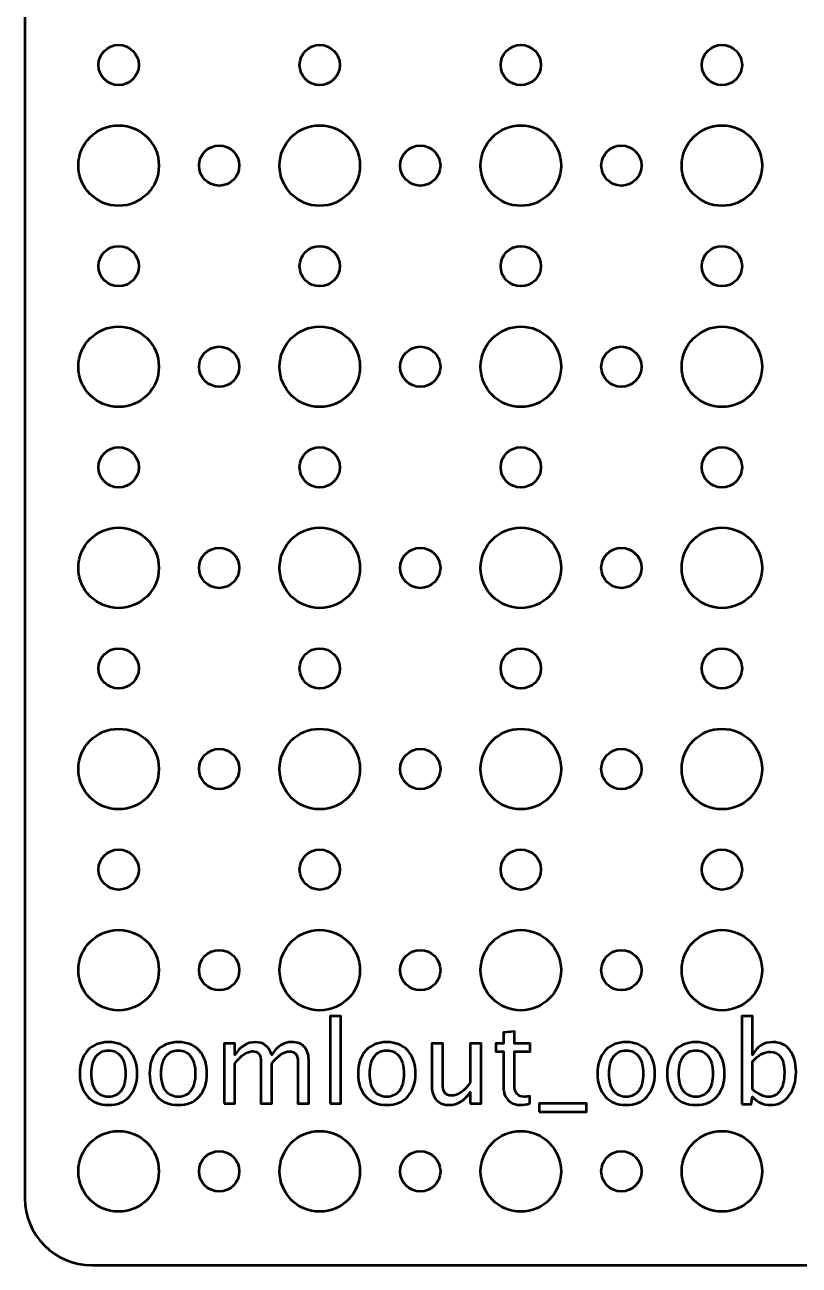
# Model space of a CAD drawing. Header units: centimetres. Extents: x -57 to 52, y -52 to 59.
# Drawn here: x -48.7 to -42.92, y -11.2 to -1.95 of the extents above; entities that cross this region are included whole.
import ezdxf

# ---------------------------------------------------------------- set-up
doc = ezdxf.new("R2010")
doc.units = ezdxf.units.CM
doc.header["$MEASUREMENT"] = 0
doc.layers.add('Layer 1', color=7, linetype='Continuous')

msp = doc.modelspace()

# ---------------------------------------------------------------- linework, layer by layer
at = {"layer": 'Layer 1', "lineweight": 53}
for centre, major_axis in [((-48, -2.25), (0, 0.15)), ((-46.5, -2.25), (0, 0.15)), ((-45, -2.25), (0, 0.15)), ((-43.5, -2.25), (0, 0.15)), ((-47.99999, -3.00001), (0, 0.30001)), ((-46.49999, -3.00001), (0, 0.30001)), ((-44.99999, -3.00001), (0, 0.30001)), ((-43.49999, -3.00001), (0, 0.30001)), ((-47.25, -3), (0, 0.15)), ((-45.75, -3), (0, 0.15)), ((-44.25, -3), (0, 0.15)), ((-48, -3.75), (0, 0.15)), ((-46.5, -3.75), (0, 0.15)), ((-45, -3.75), (0, 0.15)), ((-43.5, -3.75), (0, 0.15)), ((-47.99999, -4.50001), (0, 0.30001)), ((-46.49999, -4.50001), (0, 0.30001)), ((-44.99999, -4.50001), (0, 0.30001)), ((-43.49999, -4.50001), (0, 0.30001)), ((-47.25, -4.5), (0, 0.15)), ((-45.75, -4.5), (0, 0.15)), ((-44.25, -4.5), (0, 0.15)), ((-48, -5.25), (0, 0.15)), ((-46.5, -5.25), (0, 0.15)), ((-45, -5.25), (0, 0.15)), ((-43.5, -5.25), (0, 0.15)), ((-47.99999, -6.00001), (0, 0.30001)), ((-46.49999, -6.00001), (0, 0.30001)), ((-44.99999, -6.00001), (0, 0.30001)), ((-43.49999, -6.00001), (0, 0.30001)), ((-47.25, -6), (0, 0.15)), ((-45.75, -6), (0, 0.15)), ((-44.25, -6), (0, 0.15)), ((-48, -6.75), (0, 0.15)), ((-46.5, -6.75), (0, 0.15)), ((-45, -6.75), (0, 0.15)), ((-43.5, -6.75), (0, 0.15)), ((-47.99999, -7.50001), (0, 0.30001)), ((-46.49999, -7.50001), (0, 0.30001)), ((-44.99999, -7.50001), (0, 0.30001)), ((-43.49999, -7.50001), (0, 0.30001)), ((-47.25, -7.5), (0, 0.15)), ((-45.75, -7.5), (0, 0.15)), ((-44.25, -7.5), (0, 0.15)), ((-48, -8.25), (0, 0.15)), ((-46.5, -8.25), (0, 0.15)), ((-45, -8.25), (0, 0.15)), ((-43.5, -8.25), (0, 0.15)), ((-47.99999, -9.00001), (0, 0.30001)), ((-46.49999, -9.00001), (0, 0.30001)), ((-44.99999, -9.00001), (0, 0.30001)), ((-43.49999, -9.00001), (0, 0.30001)), ((-47.25, -9), (0, 0.15)), ((-45.75, -9), (0, 0.15)), ((-44.25, -9), (0, 0.15)), ((-47.99999, -10.50001), (0, 0.30001)), ((-46.49999, -10.50001), (0, 0.30001)), ((-44.99999, -10.50001), (0, 0.30001)), ((-43.49999, -10.50001), (0, 0.30001)), ((-47.25, -10.5), (0, 0.15)), ((-45.75, -10.5), (0, 0.15)), ((-44.25, -10.5), (0, 0.15))]:
    msp.add_ellipse(centre, major_axis=major_axis, ratio=1, dxfattribs=at)
msp.add_open_spline([(-48.7, -10.7), (-48.7, -10.7), (-48.7, 6.2), (-48.7, 6.2), (-48.7, 6.2), (-48.7, 6.47614), (-48.47614, 6.7), (-48.2, 6.7), (-48.2, 6.7), (-48.2, 6.7), (51.2, 6.7), (51.2, 6.7), (51.2, 6.7), (51.47614, 6.7), (51.7, 6.47614), (51.7, 6.2), (51.7, 6.2), (51.7, 6.2), (51.7, -10.7), (51.7, -10.7), (51.7, -10.7), (51.7, -10.97614), (51.47614, -11.2), (51.2, -11.2), (51.2, -11.2), (51.2, -11.2), (-48.2, -11.2), (-48.2, -11.2), (-48.2, -11.2), (-48.47614, -11.2), (-48.7, -10.97614), (-48.7, -10.7)], degree=3, knots=[0, 0, 0, 0, 0.1111111, 0.1111111, 0.1111111, 0.1111111, 0.2222222, 0.2222222, 0.2222222, 0.2222222, 0.3333333, 0.3333333, 0.3333333, 0.3333333, 0.4444444, 0.4444444, 0.4444444, 0.4444444, 0.5555556, 0.5555556, 0.5555556, 0.5555556, 0.6666667, 0.6666667, 0.6666667, 0.6666667, 0.7777778, 0.7777778, 0.7777778, 0.7777778, 1, 1, 1, 1], dxfattribs=at)
at = {"layer": 'Layer 1', "color": 5, "lineweight": 53}
for points, knots in [([(-46.42327, -9.99511), (-46.42327, -9.99511), (-46.42327, -9.34233), (-46.42327, -9.34233), (-46.42327, -9.34233), (-46.42327, -9.34233), (-46.34199, -9.34233), (-46.34199, -9.34233), (-46.34199, -9.34233), (-46.34199, -9.34233), (-46.34199, -9.99511), (-46.34199, -9.99511), (-46.34199, -9.99511), (-46.34199, -9.99511), (-46.42327, -9.99511), (-46.42327, -9.99511)], [0, 0, 0, 0, 0.2, 0.2, 0.2, 0.2, 0.4, 0.4, 0.4, 0.4, 0.6, 0.6, 0.6, 0.6, 1, 1, 1, 1]), ([(-43.35267, -10.00019), (-43.35267, -10.00019), (-43.35267, -9.34233), (-43.35267, -9.34233), (-43.35267, -9.34233), (-43.35267, -9.34233), (-43.27139, -9.34233), (-43.27139, -9.34233), (-43.27139, -9.34233), (-43.27139, -9.34233), (-43.27139, -9.63118), (-43.27139, -9.63118), (-43.27139, -9.63118), (-43.23809, -9.56839), (-43.18799, -9.53706), (-43.12125, -9.53706), (-43.12125, -9.53706), (-43.0672, -9.53706), (-43.02473, -9.55668), (-42.99368, -9.59605), (-42.99368, -9.59605), (-42.96264, -9.63542), (-42.94711, -9.68918), (-42.94711, -9.75734), (-42.94711, -9.75734), (-42.94711, -9.83156), (-42.96475, -9.89153), (-42.99989, -9.93697), (-42.99989, -9.93697), (-43.03503, -9.98255), (-43.08131, -10.00527), (-43.1386, -10.00527), (-43.1386, -10.00527), (-43.1918, -10.00527), (-43.23611, -9.98495), (-43.27139, -9.94417), (-43.27139, -9.94417), (-43.27139, -9.94417), (-43.28127, -10.00019), (-43.28127, -10.00019), (-43.28127, -10.00019), (-43.28127, -10.00019), (-43.35267, -10.00019), (-43.35267, -10.00019)], [0, 0, 0, 0, 0.0833333, 0.0833333, 0.0833333, 0.0833333, 0.1666667, 0.1666667, 0.1666667, 0.1666667, 0.25, 0.25, 0.25, 0.25, 0.3333333, 0.3333333, 0.3333333, 0.3333333, 0.4166667, 0.4166667, 0.4166667, 0.4166667, 0.5, 0.5, 0.5, 0.5, 0.5833333, 0.5833333, 0.5833333, 0.5833333, 0.6666667, 0.6666667, 0.6666667, 0.6666667, 0.75, 0.75, 0.75, 0.75, 0.8333333, 0.8333333, 0.8333333, 0.8333333, 1, 1, 1, 1]), ([(-44.93228, -9.99497), (-44.9574, -10.00188), (-44.97927, -10.00527), (-44.99775, -10.00527), (-44.99775, -10.00527), (-45.03924, -10.00527), (-45.07156, -9.99342), (-45.0947, -9.96971), (-45.0947, -9.96971), (-45.11798, -9.946), (-45.12955, -9.91312), (-45.12955, -9.87093), (-45.12955, -9.87093), (-45.12955, -9.87093), (-45.12955, -9.60734), (-45.12955, -9.60734), (-45.12955, -9.60734), (-45.12955, -9.60734), (-45.18572, -9.60734), (-45.18572, -9.60734), (-45.18572, -9.60734), (-45.18572, -9.60734), (-45.18572, -9.54637), (-45.18572, -9.54637), (-45.18572, -9.54637), (-45.18572, -9.54637), (-45.12955, -9.54637), (-45.12955, -9.54637), (-45.12955, -9.54637), (-45.12955, -9.54637), (-45.12955, -9.46524), (-45.12955, -9.46524), (-45.12955, -9.46524), (-45.12955, -9.46524), (-45.04827, -9.45747), (-45.04827, -9.45747), (-45.04827, -9.45747), (-45.04827, -9.45747), (-45.04827, -9.54637), (-45.04827, -9.54637), (-45.04827, -9.54637), (-45.04827, -9.54637), (-44.93059, -9.54637), (-44.93059, -9.54637), (-44.93059, -9.54637), (-44.93059, -9.54637), (-44.93059, -9.60734), (-44.93059, -9.60734), (-44.93059, -9.60734), (-44.93059, -9.60734), (-45.04827, -9.60734), (-45.04827, -9.60734), (-45.04827, -9.60734), (-45.04827, -9.60734), (-45.04827, -9.85626), (-45.04827, -9.85626), (-45.04827, -9.85626), (-45.04827, -9.91496), (-45.02273, -9.94431), (-44.97179, -9.94431), (-44.97179, -9.94431), (-44.96092, -9.94431), (-44.9478, -9.94248), (-44.93228, -9.93895), (-44.93228, -9.93895), (-44.93228, -9.93895), (-44.93228, -9.99497), (-44.93228, -9.99497)], [0, 0, 0, 0, 0.0555556, 0.0555556, 0.0555556, 0.0555556, 0.1111111, 0.1111111, 0.1111111, 0.1111111, 0.1666667, 0.1666667, 0.1666667, 0.1666667, 0.2222222, 0.2222222, 0.2222222, 0.2222222, 0.2777778, 0.2777778, 0.2777778, 0.2777778, 0.3333333, 0.3333333, 0.3333333, 0.3333333, 0.3888889, 0.3888889, 0.3888889, 0.3888889, 0.4444444, 0.4444444, 0.4444444, 0.4444444, 0.5, 0.5, 0.5, 0.5, 0.5555556, 0.5555556, 0.5555556, 0.5555556, 0.6111111, 0.6111111, 0.6111111, 0.6111111, 0.6666667, 0.6666667, 0.6666667, 0.6666667, 0.7222222, 0.7222222, 0.7222222, 0.7222222, 0.7777778, 0.7777778, 0.7777778, 0.7777778, 0.8333333, 0.8333333, 0.8333333, 0.8333333, 0.8888889, 0.8888889, 0.8888889, 0.8888889, 1, 1, 1, 1]), ([(-48.07541, -10.00527), (-48.14131, -10.00527), (-48.19352, -9.98424), (-48.23191, -9.94219), (-48.23191, -9.94219), (-48.27043, -9.90014), (-48.28962, -9.84299), (-48.28962, -9.77088), (-48.28962, -9.77088), (-48.28962, -9.69892), (-48.27043, -9.64191), (-48.23191, -9.6), (-48.23191, -9.6), (-48.19352, -9.55809), (-48.14131, -9.53706), (-48.07541, -9.53706), (-48.07541, -9.53706), (-48.00951, -9.53706), (-47.9573, -9.55809), (-47.91892, -9.6), (-47.91892, -9.6), (-47.8804, -9.64191), (-47.8612, -9.69892), (-47.8612, -9.77088), (-47.8612, -9.77088), (-47.8612, -9.84299), (-47.8804, -9.90014), (-47.91892, -9.94219), (-47.91892, -9.94219), (-47.9573, -9.98424), (-48.00951, -10.00527), (-48.07541, -10.00527)], [0, 0, 0, 0, 0.1111111, 0.1111111, 0.1111111, 0.1111111, 0.2222222, 0.2222222, 0.2222222, 0.2222222, 0.3333333, 0.3333333, 0.3333333, 0.3333333, 0.4444444, 0.4444444, 0.4444444, 0.4444444, 0.5555556, 0.5555556, 0.5555556, 0.5555556, 0.6666667, 0.6666667, 0.6666667, 0.6666667, 0.7777778, 0.7777778, 0.7777778, 0.7777778, 1, 1, 1, 1]), ([(-48.07555, -9.94431), (-48.03534, -9.94431), (-48.00401, -9.92921), (-47.98171, -9.89887), (-47.98171, -9.89887), (-47.95956, -9.86867), (-47.94841, -9.82592), (-47.94841, -9.77088), (-47.94841, -9.77088), (-47.94841, -9.71599), (-47.95956, -9.67338), (-47.98171, -9.64318), (-47.98171, -9.64318), (-48.00401, -9.61312), (-48.03534, -9.59802), (-48.07555, -9.59802), (-48.07555, -9.59802), (-48.11591, -9.59802), (-48.14724, -9.61312), (-48.16925, -9.64318), (-48.16925, -9.64318), (-48.19141, -9.67338), (-48.20241, -9.71599), (-48.20241, -9.77088), (-48.20241, -9.77088), (-48.20241, -9.82592), (-48.19141, -9.86867), (-48.16925, -9.89887), (-48.16925, -9.89887), (-48.14724, -9.92921), (-48.11591, -9.94431), (-48.07555, -9.94431)], [0, 0, 0, 0, 0.1111111, 0.1111111, 0.1111111, 0.1111111, 0.2222222, 0.2222222, 0.2222222, 0.2222222, 0.3333333, 0.3333333, 0.3333333, 0.3333333, 0.4444444, 0.4444444, 0.4444444, 0.4444444, 0.5555556, 0.5555556, 0.5555556, 0.5555556, 0.6666667, 0.6666667, 0.6666667, 0.6666667, 0.7777778, 0.7777778, 0.7777778, 0.7777778, 1, 1, 1, 1]), ([(-47.55527, -10.00527), (-47.62117, -10.00527), (-47.67338, -9.98424), (-47.71177, -9.94219), (-47.71177, -9.94219), (-47.75029, -9.90014), (-47.76948, -9.84299), (-47.76948, -9.77088), (-47.76948, -9.77088), (-47.76948, -9.69892), (-47.75029, -9.64191), (-47.71177, -9.6), (-47.71177, -9.6), (-47.67338, -9.55809), (-47.62117, -9.53706), (-47.55527, -9.53706), (-47.55527, -9.53706), (-47.48937, -9.53706), (-47.43716, -9.55809), (-47.39878, -9.6), (-47.39878, -9.6), (-47.36026, -9.64191), (-47.34106, -9.69892), (-47.34106, -9.77088), (-47.34106, -9.77088), (-47.34106, -9.84299), (-47.36026, -9.90014), (-47.39878, -9.94219), (-47.39878, -9.94219), (-47.43716, -9.98424), (-47.48937, -10.00527), (-47.55527, -10.00527)], [0, 0, 0, 0, 0.1111111, 0.1111111, 0.1111111, 0.1111111, 0.2222222, 0.2222222, 0.2222222, 0.2222222, 0.3333333, 0.3333333, 0.3333333, 0.3333333, 0.4444444, 0.4444444, 0.4444444, 0.4444444, 0.5555556, 0.5555556, 0.5555556, 0.5555556, 0.6666667, 0.6666667, 0.6666667, 0.6666667, 0.7777778, 0.7777778, 0.7777778, 0.7777778, 1, 1, 1, 1]), ([(-47.55541, -9.94431), (-47.5152, -9.94431), (-47.48387, -9.92921), (-47.46157, -9.89887), (-47.46157, -9.89887), (-47.43942, -9.86867), (-47.42827, -9.82592), (-47.42827, -9.77088), (-47.42827, -9.77088), (-47.42827, -9.71599), (-47.43942, -9.67338), (-47.46157, -9.64318), (-47.46157, -9.64318), (-47.48387, -9.61312), (-47.5152, -9.59802), (-47.55541, -9.59802), (-47.55541, -9.59802), (-47.59577, -9.59802), (-47.6271, -9.61312), (-47.64911, -9.64318), (-47.64911, -9.64318), (-47.67127, -9.67338), (-47.68227, -9.71599), (-47.68227, -9.77088), (-47.68227, -9.77088), (-47.68227, -9.82592), (-47.67127, -9.86867), (-47.64911, -9.89887), (-47.64911, -9.89887), (-47.6271, -9.92921), (-47.59577, -9.94431), (-47.55541, -9.94431)], [0, 0, 0, 0, 0.1111111, 0.1111111, 0.1111111, 0.1111111, 0.2222222, 0.2222222, 0.2222222, 0.2222222, 0.3333333, 0.3333333, 0.3333333, 0.3333333, 0.4444444, 0.4444444, 0.4444444, 0.4444444, 0.5555556, 0.5555556, 0.5555556, 0.5555556, 0.6666667, 0.6666667, 0.6666667, 0.6666667, 0.7777778, 0.7777778, 0.7777778, 0.7777778, 1, 1, 1, 1]), ([(-47.21378, -9.99511), (-47.21378, -9.99511), (-47.21378, -9.54637), (-47.21378, -9.54637), (-47.21378, -9.54637), (-47.21378, -9.54637), (-47.1325, -9.54637), (-47.1325, -9.54637), (-47.1325, -9.54637), (-47.1325, -9.54637), (-47.1325, -9.63118), (-47.1325, -9.63118), (-47.1325, -9.63118), (-47.09285, -9.56839), (-47.04205, -9.53706), (-46.97982, -9.53706), (-46.97982, -9.53706), (-46.91984, -9.53706), (-46.87906, -9.56839), (-46.85733, -9.63118), (-46.85733, -9.63118), (-46.81881, -9.56782), (-46.76857, -9.53621), (-46.70691, -9.53621), (-46.70691, -9.53621), (-46.66754, -9.53621), (-46.63692, -9.54779), (-46.61504, -9.57107), (-46.61504, -9.57107), (-46.59317, -9.59435), (-46.58216, -9.62695), (-46.58216, -9.66886), (-46.58216, -9.66886), (-46.58216, -9.66886), (-46.58216, -9.99511), (-46.58216, -9.99511), (-46.58216, -9.99511), (-46.58216, -9.99511), (-46.66344, -9.99511), (-46.66344, -9.99511), (-46.66344, -9.99511), (-46.66344, -9.99511), (-46.66344, -9.68227), (-46.66344, -9.68227), (-46.66344, -9.68227), (-46.66344, -9.63118), (-46.68376, -9.60564), (-46.7244, -9.60564), (-46.7244, -9.60564), (-46.7666, -9.60564), (-46.81091, -9.63542), (-46.85733, -9.69511), (-46.85733, -9.69511), (-46.85733, -9.69511), (-46.85733, -9.99511), (-46.85733, -9.99511), (-46.85733, -9.99511), (-46.85733, -9.99511), (-46.93861, -9.99511), (-46.93861, -9.99511), (-46.93861, -9.99511), (-46.93861, -9.99511), (-46.93861, -9.68198), (-46.93861, -9.68198), (-46.93861, -9.68198), (-46.93861, -9.63048), (-46.95921, -9.6048), (-47.00056, -9.6048), (-47.00056, -9.6048), (-47.04162, -9.6048), (-47.08565, -9.63471), (-47.1325, -9.69468), (-47.1325, -9.69468), (-47.1325, -9.69468), (-47.1325, -9.99511), (-47.1325, -9.99511), (-47.1325, -9.99511), (-47.1325, -9.99511), (-47.21378, -9.99511), (-47.21378, -9.99511)], [0, 0, 0, 0, 0.047619, 0.047619, 0.047619, 0.047619, 0.0952381, 0.0952381, 0.0952381, 0.0952381, 0.1428571, 0.1428571, 0.1428571, 0.1428571, 0.1904762, 0.1904762, 0.1904762, 0.1904762, 0.2380952, 0.2380952, 0.2380952, 0.2380952, 0.2857143, 0.2857143, 0.2857143, 0.2857143, 0.3333333, 0.3333333, 0.3333333, 0.3333333, 0.3809524, 0.3809524, 0.3809524, 0.3809524, 0.4285714, 0.4285714, 0.4285714, 0.4285714, 0.4761905, 0.4761905, 0.4761905, 0.4761905, 0.5238095, 0.5238095, 0.5238095, 0.5238095, 0.5714286, 0.5714286, 0.5714286, 0.5714286, 0.6190476, 0.6190476, 0.6190476, 0.6190476, 0.6666667, 0.6666667, 0.6666667, 0.6666667, 0.7142857, 0.7142857, 0.7142857, 0.7142857, 0.7619048, 0.7619048, 0.7619048, 0.7619048, 0.8095238, 0.8095238, 0.8095238, 0.8095238, 0.8571429, 0.8571429, 0.8571429, 0.8571429, 0.9047619, 0.9047619, 0.9047619, 0.9047619, 1, 1, 1, 1]), ([(-45.99993, -10.00527), (-46.06583, -10.00527), (-46.11804, -9.98424), (-46.15643, -9.94219), (-46.15643, -9.94219), (-46.19495, -9.90014), (-46.21414, -9.84299), (-46.21414, -9.77088), (-46.21414, -9.77088), (-46.21414, -9.69892), (-46.19495, -9.64191), (-46.15643, -9.6), (-46.15643, -9.6), (-46.11804, -9.55809), (-46.06583, -9.53706), (-45.99993, -9.53706), (-45.99993, -9.53706), (-45.93403, -9.53706), (-45.88182, -9.55809), (-45.84344, -9.6), (-45.84344, -9.6), (-45.80492, -9.64191), (-45.78572, -9.69892), (-45.78572, -9.77088), (-45.78572, -9.77088), (-45.78572, -9.84299), (-45.80492, -9.90014), (-45.84344, -9.94219), (-45.84344, -9.94219), (-45.88182, -9.98424), (-45.93403, -10.00527), (-45.99993, -10.00527)], [0, 0, 0, 0, 0.1111111, 0.1111111, 0.1111111, 0.1111111, 0.2222222, 0.2222222, 0.2222222, 0.2222222, 0.3333333, 0.3333333, 0.3333333, 0.3333333, 0.4444444, 0.4444444, 0.4444444, 0.4444444, 0.5555556, 0.5555556, 0.5555556, 0.5555556, 0.6666667, 0.6666667, 0.6666667, 0.6666667, 0.7777778, 0.7777778, 0.7777778, 0.7777778, 1, 1, 1, 1]), ([(-46.00007, -9.94431), (-45.95986, -9.94431), (-45.92853, -9.92921), (-45.90623, -9.89887), (-45.90623, -9.89887), (-45.88408, -9.86867), (-45.87293, -9.82592), (-45.87293, -9.77088), (-45.87293, -9.77088), (-45.87293, -9.71599), (-45.88408, -9.67338), (-45.90623, -9.64318), (-45.90623, -9.64318), (-45.92853, -9.61312), (-45.95986, -9.59802), (-46.00007, -9.59802), (-46.00007, -9.59802), (-46.04043, -9.59802), (-46.07176, -9.61312), (-46.09377, -9.64318), (-46.09377, -9.64318), (-46.11593, -9.67338), (-46.12693, -9.71599), (-46.12693, -9.77088), (-46.12693, -9.77088), (-46.12693, -9.82592), (-46.11593, -9.86867), (-46.09377, -9.89887), (-46.09377, -9.89887), (-46.07176, -9.92921), (-46.04043, -9.94431), (-46.00007, -9.94431)], [0, 0, 0, 0, 0.1111111, 0.1111111, 0.1111111, 0.1111111, 0.2222222, 0.2222222, 0.2222222, 0.2222222, 0.3333333, 0.3333333, 0.3333333, 0.3333333, 0.4444444, 0.4444444, 0.4444444, 0.4444444, 0.5555556, 0.5555556, 0.5555556, 0.5555556, 0.6666667, 0.6666667, 0.6666667, 0.6666667, 0.7777778, 0.7777778, 0.7777778, 0.7777778, 1, 1, 1, 1]), ([(-45.37735, -9.99511), (-45.37735, -9.99511), (-45.37735, -9.91073), (-45.37735, -9.91073), (-45.37735, -9.91073), (-45.42067, -9.9738), (-45.4733, -10.00527), (-45.53511, -10.00527), (-45.53511, -10.00527), (-45.57434, -10.00527), (-45.60552, -9.99299), (-45.62867, -9.9683), (-45.62867, -9.9683), (-45.65195, -9.9436), (-45.66352, -9.91044), (-45.66352, -9.86853), (-45.66352, -9.86853), (-45.66352, -9.86853), (-45.66352, -9.54637), (-45.66352, -9.54637), (-45.66352, -9.54637), (-45.66352, -9.54637), (-45.58224, -9.54637), (-45.58224, -9.54637), (-45.58224, -9.54637), (-45.58224, -9.54637), (-45.58224, -9.842), (-45.58224, -9.842), (-45.58224, -9.842), (-45.58224, -9.87573), (-45.5773, -9.89958), (-45.56756, -9.91369), (-45.56756, -9.91369), (-45.55769, -9.92794), (-45.54132, -9.935), (-45.51832, -9.935), (-45.51832, -9.935), (-45.46864, -9.935), (-45.42151, -9.9024), (-45.37735, -9.83706), (-45.37735, -9.83706), (-45.37735, -9.83706), (-45.37735, -9.54637), (-45.37735, -9.54637), (-45.37735, -9.54637), (-45.37735, -9.54637), (-45.29606, -9.54637), (-45.29606, -9.54637), (-45.29606, -9.54637), (-45.29606, -9.54637), (-45.29606, -9.99511), (-45.29606, -9.99511), (-45.29606, -9.99511), (-45.29606, -9.99511), (-45.37735, -9.99511), (-45.37735, -9.99511)], [0, 0, 0, 0, 0.0666667, 0.0666667, 0.0666667, 0.0666667, 0.1333333, 0.1333333, 0.1333333, 0.1333333, 0.2, 0.2, 0.2, 0.2, 0.2666667, 0.2666667, 0.2666667, 0.2666667, 0.3333333, 0.3333333, 0.3333333, 0.3333333, 0.4, 0.4, 0.4, 0.4, 0.4666667, 0.4666667, 0.4666667, 0.4666667, 0.5333333, 0.5333333, 0.5333333, 0.5333333, 0.6, 0.6, 0.6, 0.6, 0.6666667, 0.6666667, 0.6666667, 0.6666667, 0.7333333, 0.7333333, 0.7333333, 0.7333333, 0.8, 0.8, 0.8, 0.8, 0.8666667, 0.8666667, 0.8666667, 0.8666667, 1, 1, 1, 1]), ([(-44.2143, -10.00527), (-44.2802, -10.00527), (-44.33241, -9.98424), (-44.3708, -9.94219), (-44.3708, -9.94219), (-44.40932, -9.90014), (-44.42851, -9.84299), (-44.42851, -9.77088), (-44.42851, -9.77088), (-44.42851, -9.69892), (-44.40932, -9.64191), (-44.3708, -9.6), (-44.3708, -9.6), (-44.33241, -9.55809), (-44.2802, -9.53706), (-44.2143, -9.53706), (-44.2143, -9.53706), (-44.1484, -9.53706), (-44.09619, -9.55809), (-44.05781, -9.6), (-44.05781, -9.6), (-44.01929, -9.64191), (-44.00009, -9.69892), (-44.00009, -9.77088), (-44.00009, -9.77088), (-44.00009, -9.84299), (-44.01929, -9.90014), (-44.05781, -9.94219), (-44.05781, -9.94219), (-44.09619, -9.98424), (-44.1484, -10.00527), (-44.2143, -10.00527)], [0, 0, 0, 0, 0.1111111, 0.1111111, 0.1111111, 0.1111111, 0.2222222, 0.2222222, 0.2222222, 0.2222222, 0.3333333, 0.3333333, 0.3333333, 0.3333333, 0.4444444, 0.4444444, 0.4444444, 0.4444444, 0.5555556, 0.5555556, 0.5555556, 0.5555556, 0.6666667, 0.6666667, 0.6666667, 0.6666667, 0.7777778, 0.7777778, 0.7777778, 0.7777778, 1, 1, 1, 1]), ([(-44.21444, -9.94431), (-44.17423, -9.94431), (-44.1429, -9.92921), (-44.1206, -9.89887), (-44.1206, -9.89887), (-44.09845, -9.86867), (-44.0873, -9.82592), (-44.0873, -9.77088), (-44.0873, -9.77088), (-44.0873, -9.71599), (-44.09845, -9.67338), (-44.1206, -9.64318), (-44.1206, -9.64318), (-44.1429, -9.61312), (-44.17423, -9.59802), (-44.21444, -9.59802), (-44.21444, -9.59802), (-44.2548, -9.59802), (-44.28613, -9.61312), (-44.30814, -9.64318), (-44.30814, -9.64318), (-44.3303, -9.67338), (-44.3413, -9.71599), (-44.3413, -9.77088), (-44.3413, -9.77088), (-44.3413, -9.82592), (-44.3303, -9.86867), (-44.30814, -9.89887), (-44.30814, -9.89887), (-44.28613, -9.92921), (-44.2548, -9.94431), (-44.21444, -9.94431)], [0, 0, 0, 0, 0.1111111, 0.1111111, 0.1111111, 0.1111111, 0.2222222, 0.2222222, 0.2222222, 0.2222222, 0.3333333, 0.3333333, 0.3333333, 0.3333333, 0.4444444, 0.4444444, 0.4444444, 0.4444444, 0.5555556, 0.5555556, 0.5555556, 0.5555556, 0.6666667, 0.6666667, 0.6666667, 0.6666667, 0.7777778, 0.7777778, 0.7777778, 0.7777778, 1, 1, 1, 1]), ([(-43.69416, -10.00527), (-43.76006, -10.00527), (-43.81227, -9.98424), (-43.85066, -9.94219), (-43.85066, -9.94219), (-43.88918, -9.90014), (-43.90837, -9.84299), (-43.90837, -9.77088), (-43.90837, -9.77088), (-43.90837, -9.69892), (-43.88918, -9.64191), (-43.85066, -9.6), (-43.85066, -9.6), (-43.81227, -9.55809), (-43.76006, -9.53706), (-43.69416, -9.53706), (-43.69416, -9.53706), (-43.62826, -9.53706), (-43.57605, -9.55809), (-43.53767, -9.6), (-43.53767, -9.6), (-43.49915, -9.64191), (-43.47995, -9.69892), (-43.47995, -9.77088), (-43.47995, -9.77088), (-43.47995, -9.84299), (-43.49915, -9.90014), (-43.53767, -9.94219), (-43.53767, -9.94219), (-43.57605, -9.98424), (-43.62826, -10.00527), (-43.69416, -10.00527)], [0, 0, 0, 0, 0.1111111, 0.1111111, 0.1111111, 0.1111111, 0.2222222, 0.2222222, 0.2222222, 0.2222222, 0.3333333, 0.3333333, 0.3333333, 0.3333333, 0.4444444, 0.4444444, 0.4444444, 0.4444444, 0.5555556, 0.5555556, 0.5555556, 0.5555556, 0.6666667, 0.6666667, 0.6666667, 0.6666667, 0.7777778, 0.7777778, 0.7777778, 0.7777778, 1, 1, 1, 1]), ([(-43.6943, -9.94431), (-43.65409, -9.94431), (-43.62276, -9.92921), (-43.60046, -9.89887), (-43.60046, -9.89887), (-43.57831, -9.86867), (-43.56716, -9.82592), (-43.56716, -9.77088), (-43.56716, -9.77088), (-43.56716, -9.71599), (-43.57831, -9.67338), (-43.60046, -9.64318), (-43.60046, -9.64318), (-43.62276, -9.61312), (-43.65409, -9.59802), (-43.6943, -9.59802), (-43.6943, -9.59802), (-43.73466, -9.59802), (-43.76599, -9.61312), (-43.788, -9.64318), (-43.788, -9.64318), (-43.81016, -9.67338), (-43.82116, -9.71599), (-43.82116, -9.77088), (-43.82116, -9.77088), (-43.82116, -9.82592), (-43.81016, -9.86867), (-43.788, -9.89887), (-43.788, -9.89887), (-43.76599, -9.92921), (-43.73466, -9.94431), (-43.6943, -9.94431)], [0, 0, 0, 0, 0.1111111, 0.1111111, 0.1111111, 0.1111111, 0.2222222, 0.2222222, 0.2222222, 0.2222222, 0.3333333, 0.3333333, 0.3333333, 0.3333333, 0.4444444, 0.4444444, 0.4444444, 0.4444444, 0.5555556, 0.5555556, 0.5555556, 0.5555556, 0.6666667, 0.6666667, 0.6666667, 0.6666667, 0.7777778, 0.7777778, 0.7777778, 0.7777778, 1, 1, 1, 1]), ([(-43.27139, -9.88815), (-43.22948, -9.92554), (-43.18954, -9.94431), (-43.15159, -9.94431), (-43.15159, -9.94431), (-43.11419, -9.94431), (-43.08526, -9.92865), (-43.06494, -9.89746), (-43.06494, -9.89746), (-43.04448, -9.86628), (-43.03432, -9.82239), (-43.03432, -9.76566), (-43.03432, -9.76566), (-43.03432, -9.66068), (-43.06904, -9.60818), (-43.13846, -9.60818), (-43.13846, -9.60818), (-43.1839, -9.60818), (-43.22821, -9.63274), (-43.27139, -9.68198), (-43.27139, -9.68198), (-43.27139, -9.68198), (-43.27139, -9.88815), (-43.27139, -9.88815)], [0, 0, 0, 0, 0.1428571, 0.1428571, 0.1428571, 0.1428571, 0.2857143, 0.2857143, 0.2857143, 0.2857143, 0.4285714, 0.4285714, 0.4285714, 0.4285714, 0.5714286, 0.5714286, 0.5714286, 0.5714286, 0.7142857, 0.7142857, 0.7142857, 0.7142857, 1, 1, 1, 1]), ([(-44.86201, -10.05607), (-44.86201, -10.05607), (-44.86201, -9.99511), (-44.86201, -9.99511), (-44.86201, -9.99511), (-44.86201, -9.99511), (-44.5098, -9.99511), (-44.5098, -9.99511), (-44.5098, -9.99511), (-44.5098, -9.99511), (-44.5098, -10.05607), (-44.5098, -10.05607), (-44.5098, -10.05607), (-44.5098, -10.05607), (-44.86201, -10.05607), (-44.86201, -10.05607)], [0, 0, 0, 0, 0.2, 0.2, 0.2, 0.2, 0.4, 0.4, 0.4, 0.4, 0.6, 0.6, 0.6, 0.6, 1, 1, 1, 1])]:
    msp.add_open_spline(points, degree=3, knots=knots, dxfattribs=at)

doc.saveas('drawing.dxf')
